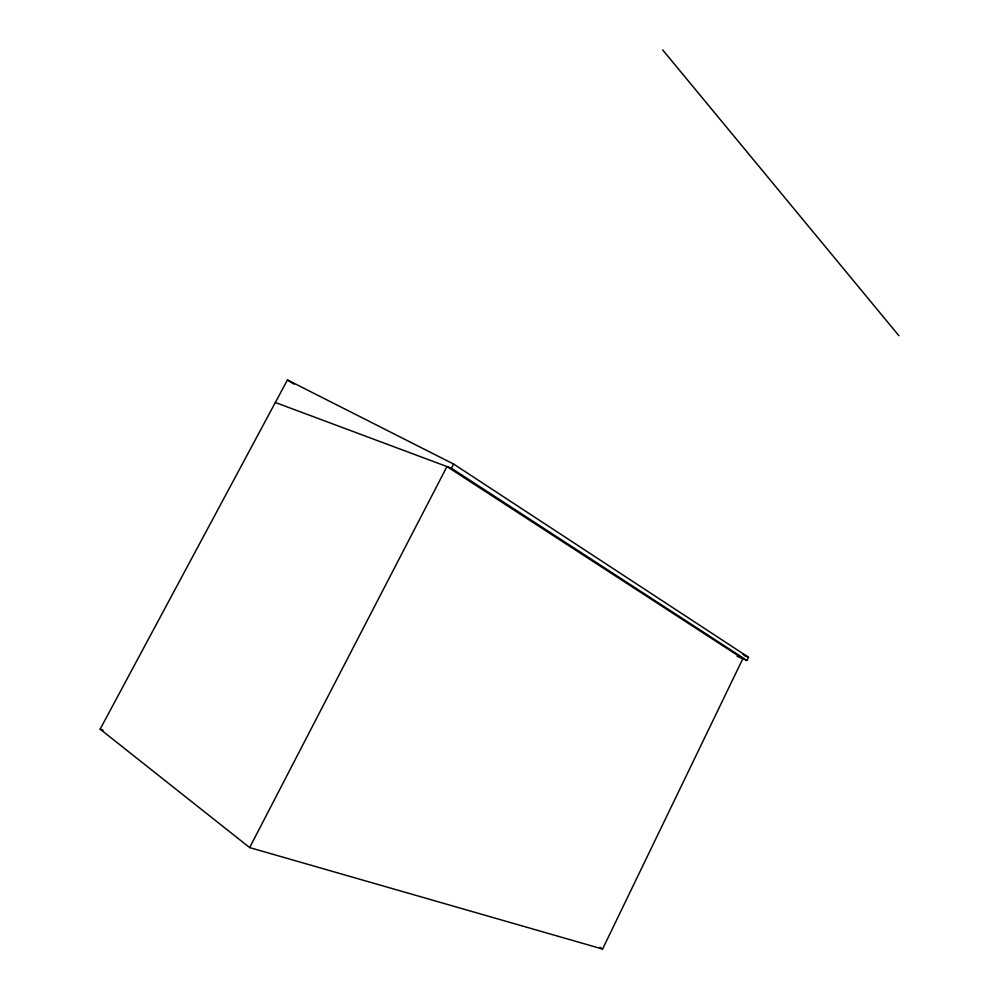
<?xml version="1.0" encoding="UTF-8"?>
<svg xmlns="http://www.w3.org/2000/svg" width="999" height="999" viewBox="0 0 999 999"><rect width="100%" height="100%" fill="white"/><g stroke="black" fill="none" stroke-linecap="round" stroke-linejoin="round"><path stroke-width="1.5" d="M737.075 656.268L746.965 660.476L748.526 657.267L453.608 464.048L287.437 379.932L100.137 729.158L249.663 847.589L602.584 949.05L742.819 658.716L446.965 466.558L249.663 847.589M275.337 402.485L451.448 468.231L453.608 464.048M100.137 729.158L103.097 730.157M744.367 655.506L748.526 657.267L743.044 654.333M287.437 379.932L294.006 384.116M451.448 468.231L746.965 660.476M599.999 947.327L602.584 949.05M662.712 49.95L898.863 335.652"/></g></svg>
